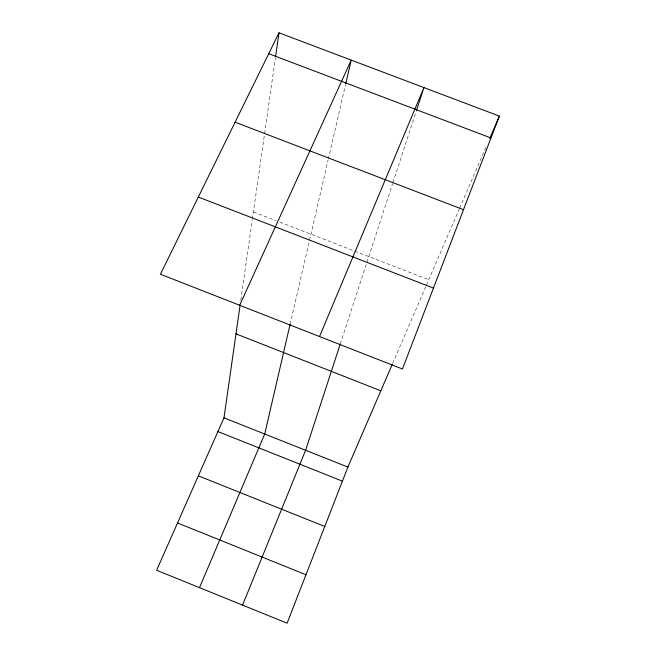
<?xml version="1.0" encoding="UTF-8"?>
<svg xmlns="http://www.w3.org/2000/svg" width="656" height="656" viewBox="0 0 656 656"><rect width="100%" height="100%" fill="white"/><g stroke="black" fill="none" stroke-linecap="round" stroke-linejoin="round"><path stroke-width="0.49" stroke-dasharray="3.28 2.46" d="M240.777 300.259L252.248 219.99M252.396 218.981L275.446 57.638M290.091 324.351L328.107 159.99M328.336 159.006L345.499 84.829M340.275 344.006L366.63 263.228M366.942 262.277L392.6 183.623M392.911 182.671L416.101 111.61M392.641 363.424L425.965 286.205M426.359 285.286L459.225 209.141M459.618 208.223L486.121 146.829M253.405 211.913L276.045 220.67M279.817 222.13L428.745 279.759"/><path stroke-width="0.98" d="M392.239 364.351L347.901 467.08L287.107 623.2L156.628 570.261L223.983 417.847L240.08 305.147M275.586 56.646L278.989 32.8L499.372 116.112L402.44 369.016L160.417 274.233L278.989 32.8M290.091 324.351L264.712 434.034L199.506 587.661M345.728 83.837L351.214 60.106L239.67 305.27M340.275 344.006L305.606 450.278L242.564 605.127M416.412 110.643L423.932 87.592L319.529 336.544M489.729 138.449L499.372 116.112M268.722 53.702L490.991 137.99M235.086 122.188L463.505 209.69M198.325 197.038L433.452 288.091M235.98 333.871L380.824 390.804M223.983 417.847L347.901 467.08M217.915 431.582L342.424 481.143M198.35 475.846L324.777 526.473M177.53 522.971L305.975 574.746"/></g></svg>
